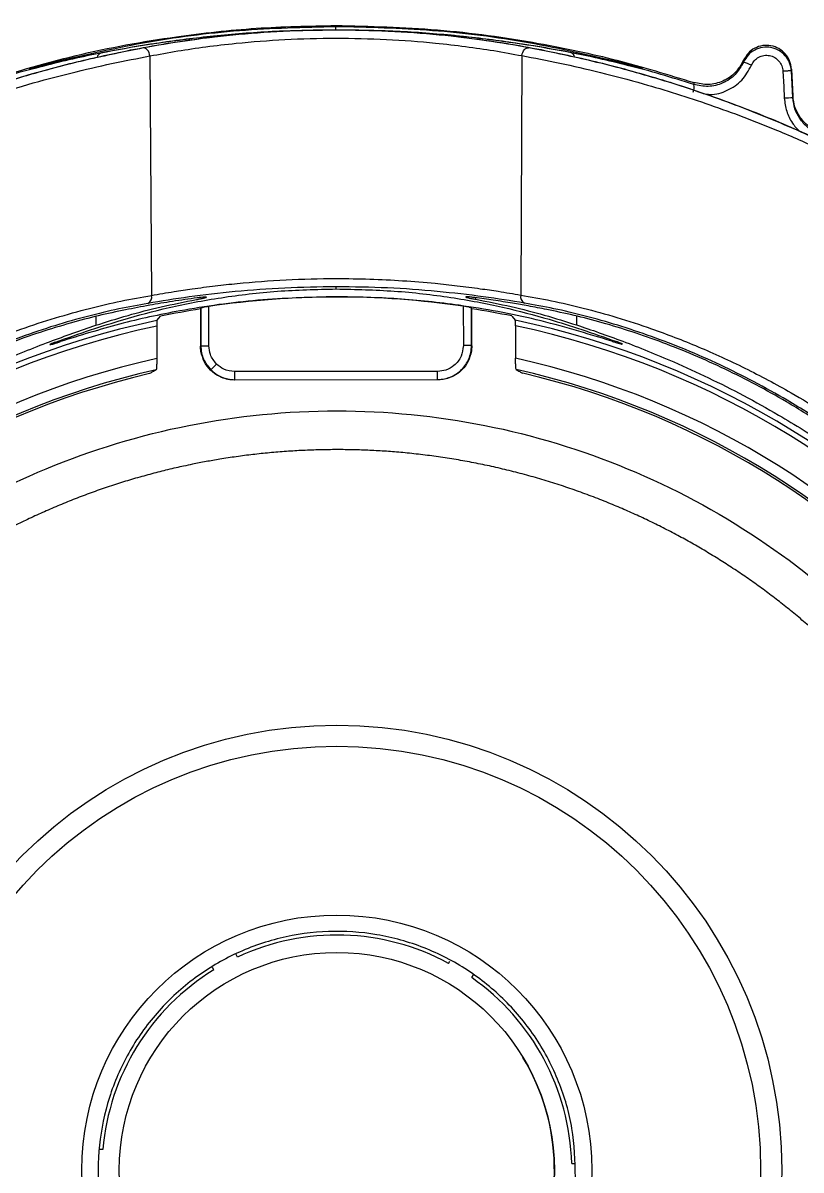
# Model space of a CAD drawing. Extents: x -50 to 28, y -10 to 124.
# Drawn here: x -39.395 to -36.526, y 41.026 to 45.254 of the extents above; entities that cross this region are included whole.
import ezdxf

# ---------------------------------------------------------------- set-up
doc = ezdxf.new("R2010")
doc.units = 0
doc.header["$MEASUREMENT"] = 0
doc.layers.add('GEOMETRY', color=2, linetype='Continuous', lineweight=25)

# ---------------------------------------------------------------- blocks, each defined once
blk = doc.blocks.new('2026 EXCURSION-ENTICE')
at = {"layer": 'GEOMETRY'}
for p, q in [((-26.7589, -33.687), (-26.7589, -33.6825)), ((-26.7589, -33.6975), (-26.7589, -33.687)), ((-26.7589, -33.6997), (-26.7589, -33.6978)), ((-27.4445, -33.7948), (-27.4387, -34.6773)), ((-26.0732, -33.7937), (-26.0776, -34.6762)), ((-25.2559, -33.8175), (-25.2559, -33.8109)), ((-25.0794, -33.8499), (-25.0794, -33.8433)), ((-25.0794, -33.8433), (-25.0741, -33.9426)), ((-25.0741, -33.9495), (-25.0794, -33.8499)), ((-25.4399, -33.8928), (-25.4399, -33.9)), ((-25.0741, -33.9426), (-25.0741, -33.9495)), ((-26.7581, -34.6538), (-26.7582, -34.6456)), ((-26.7581, -34.6836), (-26.7581, -34.6824)), ((-26.2432, -34.692), (-26.2434, -34.6844)), ((-27.6442, -34.7552), (-27.6444, -34.7878)), ((-27.258, -34.7276), (-27.2579, -34.8645)), ((-27.257, -34.7245), (-27.2569, -34.8635)), ((-27.2269, -34.8635), (-27.227, -34.7183)), ((-26.2891, -34.7176), (-26.289, -34.8627)), ((-26.259, -34.8627), (-26.2591, -34.7237)), ((-26.258, -34.8637), (-26.2582, -34.7268)), ((-25.8719, -34.7537), (-25.8717, -34.7864)), ((-27.4195, -34.7907), (-27.4194, -34.9104)), ((-26.0966, -34.7896), (-26.0965, -34.9093)), ((-27.2569, -34.8635), (-27.2579, -34.8645)), ((-27.2569, -34.8635), (-27.2269, -34.8635)), ((-26.259, -34.8627), (-26.289, -34.8627)), ((-26.258, -34.8637), (-26.259, -34.8627)), ((-27.2202, -34.9519), (-27.199, -34.9306)), ((-26.3839, -34.9578), (-27.1319, -34.9584)), ((-27.1318, -34.9884), (-27.1319, -34.9584)), ((-26.3839, -34.9878), (-26.3839, -34.9578)), ((-27.1328, -34.9894), (-27.1318, -34.9884)), ((-26.3829, -34.9888), (-27.1328, -34.9894)), ((-27.1318, -34.9884), (-26.3839, -34.9878)), ((-26.3839, -34.9878), (-26.3829, -34.9888)), ((-27.1211, -37.1164), (-27.1273, -37.1049)), ((-27.2092, -37.1638), (-27.2136, -37.1556)), ((-26.3433, -37.1398), (-26.3384, -37.1318)), ((-26.2582, -37.1924), (-26.2522, -37.1826)), ((-27.6183, -37.8257), (-27.6307, -37.8253)), ((-25.8896, -37.8777), (-25.8795, -37.878))]:
    blk.add_line(p, q, dxfattribs=at)
at = {"layer": 'GEOMETRY', "flags": 128}
for points in [[(-27.4445, -33.7948), (-27.4456, -33.7887), (-27.4475, -33.7828), (-27.4502, -33.7775), (-27.4534, -33.773), (-27.4571, -33.7693), (-27.4611, -33.7668), (-27.4653, -33.7655), (-27.4694, -33.7655)], [(-26.0732, -33.7937), (-26.0721, -33.7876), (-26.0702, -33.7817), (-26.0676, -33.7764), (-26.0643, -33.7718), (-26.0606, -33.7682), (-26.0566, -33.7657), (-26.0525, -33.7644), (-26.0483, -33.7644)], [(-25.111, -33.8512), (-25.1081, -33.907), (-25.1059, -33.9508)], [(-27.4185, -34.7701), (-27.4115, -34.7614), (-27.406, -34.7546)], [(-27.257, -34.7245), (-27.2576, -34.7262), (-27.258, -34.7276)], [(-26.2582, -34.7268), (-26.2587, -34.725), (-26.2591, -34.7237)], [(-26.1102, -34.7535), (-26.1031, -34.7622), (-26.0976, -34.769)]]:
    blk.add_lwpolyline(points, dxfattribs=at)
at = {"layer": 'GEOMETRY'}
for radius in [1.64, 1.5625, 0.94, 0.802]:
    blk.add_circle((-26.7555, -37.9016), radius, dxfattribs=at)
for centre, radius, start, end in [((-27.6193, -33.803), 0.0198, 109.7843, 170.8711), ((-25.8984, -33.8016), 0.0198, 9.3102, 70.3199), ((-25.3446, -34.0759), 0.2733, 64.4739, 71.056), ((-25.4726, -33.9121), 0.0349, 332.5492, 20.384), ((-25.0612, -34.635), 0.6856, 91.0805, 93.7351), ((-27.4642, -34.6835), 0.0263, 297.4105, 13.6702), ((-26.7555, -37.9016), 3.2181, 90.0472, 98.4264), ((-26.7555, -37.9016), 3.2181, 81.668, 90.0472), ((-26.052, -34.6823), 0.0263, 166.4243, 242.6839), ((-26.7555, -37.9016), 3.2136, 98.997, 101.6786), ((-26.7555, -37.9016), 3.2136, 78.4158, 81.0974), ((-26.7555, -37.9016), 3.201, 101.9546, 258.1398), ((-26.7555, -37.9016), 3.181, 102.0488, 258.0457), ((-26.7555, -37.9016), 3.201, 281.9546, 78.1398), ((-26.7555, -37.9016), 3.181, 282.0488, 78.0457), ((-26.7555, -37.9016), 3.064, 102.5142, 257.5802), ((-26.7555, -37.9016), 3.064, 282.5142, 77.5802), ((-26.7555, -37.9016), 3.024, 102.7218, 257.3726), ((-26.7555, -37.9016), 3.016, 103.2268, 256.8676), ((-26.7555, -37.9016), 3.024, 282.7218, 77.3726), ((-26.7555, -37.9016), 3.016, 283.2268, 76.8676), ((-26.7555, -37.9016), 0.8662, 61.5862, 114.9679), ((-26.7555, -37.9016), 0.8662, 121.5862, 174.9679), ((-26.7555, -37.9016), 0.8662, 1.5862, 54.9679), ((-26.7555, -37.9016), 0.802, 211.1865, 31.1865)]:
    blk.add_arc(centre, radius, start, end, dxfattribs=at)
for points, knots in [([(36.6428, -38.9849), (36.6428, -38.9538), (36.6428, -38.9209), (36.6428, -38.8518), (36.6428, -38.8157), (36.6428, -38.7044), (36.6428, -38.6259), (36.6429, -38.4716), (36.6429, -38.3959), (36.6429, -38.2918), (36.6429, -38.2586), (36.6429, -38.196), (36.6429, -38.1665), (36.643, -38.1112), (36.643, -38.0854), (36.643, -38.0366), (36.643, -38.0136), (36.643, -37.9686), (36.643, -37.9463), (36.643, -37.9016), (36.643, -37.8792), (36.643, -37.7674), (36.6431, -37.6779), (36.6431, -37.2302), (36.643, -36.8711), (36.6425, -36.1483), (36.642, -35.7846), (36.6407, -35.0531), (36.6397, -34.6853), (36.6362, -33.5784), (36.6327, -32.8363), (36.6258, -31.7329), (36.6232, -31.3667), (36.6174, -30.6389), (36.6143, -30.2773), (36.6073, -29.5579), (36.6036, -29.2001), (36.5954, -28.4845), (36.5909, -28.1267), (36.5766, -27.0538), (36.5657, -26.3392), (36.5282, -24.1982), (36.497, -22.7741), (36.4381, -20.634), (36.4164, -19.92), (36.3801, -18.8478), (36.3674, -18.4902), (36.3408, -17.775), (36.3267, -17.4174), (36.2972, -16.7019), (36.2818, -16.3439), (36.2492, -15.6276), (36.2321, -15.2693), (36.1961, -14.5528), (36.1772, -14.1946), (36.1373, -13.4788), (36.1163, -13.1213), (36.0491, -12.0493), (35.9987, -11.335), (35.8805, -9.9073), (35.8128, -9.1939), (35.7232, -8.3929), (35.713, -8.3039), (35.6975, -8.1705), (35.6923, -8.1261), (35.6818, -8.0371), (35.6765, -7.9925), (35.665, -7.9028), (35.6586, -7.8577), (35.6448, -7.7684), (35.6373, -7.7241), (35.6214, -7.6359), (35.6129, -7.5919), (35.5946, -7.5036), (35.5849, -7.4593), (35.4923, -7.0621), (35.374, -6.7174), (35.0708, -6.0592), (34.8858, -5.7456), (34.4563, -5.1619), (34.2117, -4.8918), (33.673, -4.4064), (33.379, -4.1911), (32.7534, -3.8241), (32.4219, -3.6725), (31.9069, -3.4974), (31.7324, -3.4478), (31.4674, -3.3867), (31.3785, -3.3686), (31.2447, -3.3449), (31.1999, -3.3375), (31.1102, -3.3239), (31.0652, -3.3177), (30.9981, -3.3092), (30.9757, -3.3065), (30.9311, -3.3012), (30.9089, -3.2986), (30.8644, -3.2933), (30.842, -3.2907), (30.7963, -3.2853), (30.7731, -3.2826), (30.702, -3.2744), (30.6528, -3.2687), (30.5544, -3.2576), (30.5054, -3.2521), (30.4346, -3.2442), (30.4114, -3.2416), (30.3659, -3.2366), (30.3436, -3.2342), (30.2768, -3.2269), (30.2323, -3.2221), (30.0987, -3.2078), (30.0097, -3.1985), (29.208, -3.1159), (28.4943, -3.0535), (27.0663, -2.9444), (26.3519, -2.8976), (25.4585, -2.8452), (25.2798, -2.835), (24.9224, -2.8152), (24.7437, -2.8055), (24.2082, -2.7773), (23.8523, -2.7596), (23.1438, -2.7258), (22.7911, -2.7098), (22.0879, -2.6794), (21.7373, -2.665), (21.0356, -2.6375), (20.6844, -2.6244), (19.9793, -2.5993), (19.6253, -2.5873), (18.9141, -2.5644), (18.5568, -2.5535), (17.8413, -2.5327), (17.4836, -2.5228), (16.41, -2.4947), (15.6939, -2.4779), (14.2607, -2.4478), (13.5436, -2.4345), (12.1094, -2.4109), (11.3923, -2.4007), (9.9589, -2.3829), (9.2426, -2.3754), (8.1688, -2.366), (7.8109, -2.3632), (7.2742, -2.3594), (7.0952, -2.3582), (6.734, -2.3559), (6.5517, -2.3549), (6.1823, -2.3529), (5.9953, -2.3519), (5.6165, -2.3502), (5.4248, -2.3494), (4.8447, -2.3471), (4.4512, -2.3459), (3.8632, -2.3443), (3.6676, -2.3438), (3.2794, -2.343), (3.0868, -2.3426), (2.7059, -2.3419), (2.5177, -2.3416), (2.1461, -2.3411), (1.9627, -2.3408), (1.5999, -2.3404), (1.4204, -2.3403), (1.0624, -2.34), (0.8835, -2.3399), (0.3468, -2.3397), (-0.0111, -2.3396), (-1.0845, -2.3399), (-1.8002, -2.3405), (-3.2315, -2.3427), (-3.9472, -2.3443), (-5.3786, -2.3489), (-6.0943, -2.352), (-7.5257, -2.3608), (-8.2412, -2.3663), (-9.6738, -2.3799), (-10.391, -2.3879), (-11.827, -2.4068), (-12.5458, -2.4177), (-13.983, -2.4426), (-14.7013, -2.4566), (-16.1362, -2.4882), (-16.8526, -2.5057), (-17.7473, -2.5302), (-17.9261, -2.5352), (-18.2839, -2.5455), (-18.4628, -2.5508), (-18.999, -2.5671), (-19.3554, -2.5785), (-20.0636, -2.6022), (-20.4155, -2.6146), (-21.1159, -2.6406), (-21.4645, -2.6541), (-22.1614, -2.6825), (-22.5098, -2.6974), (-23.2094, -2.7289), (-23.5607, -2.7454), (-24.2677, -2.7804), (-24.6234, -2.7989), (-25.1589, -2.8282), (-25.3376, -2.8382), (-25.695, -2.8589), (-25.8737, -2.8696), (-26.4099, -2.9025), (-26.7676, -2.9259), (-27.4834, -2.9761), (-27.8414, -3.0029), (-28.5569, -3.0608), (-28.9143, -3.0919), (-29.4497, -3.1421), (-29.6281, -3.1595), (-29.8954, -3.1866), (-29.9845, -3.1958), (-30.1181, -3.2099), (-30.1626, -3.2146), (-30.2294, -3.2218), (-30.2518, -3.2242), (-30.2974, -3.2291), (-30.3205, -3.2317), (-30.3913, -3.2394), (-30.4403, -3.2448), (-30.5396, -3.2559), (-30.5898, -3.2616), (-30.6878, -3.2727), (-30.7354, -3.2782), (-30.8272, -3.2889), (-30.8713, -3.2941), (-30.938, -3.302), (-30.9602, -3.3046), (-31.0049, -3.3101), (-31.0274, -3.3129), (-31.0947, -3.3217), (-31.1396, -3.3282), (-31.274, -3.3493), (-31.3632, -3.3657), (-31.8068, -3.4586), (-32.154, -3.5691), (-32.8192, -3.8576), (-33.1371, -4.0356), (-33.7306, -4.4522), (-34.0061, -4.6908), (-34.5034, -5.2184), (-34.7251, -5.5074), (-35.1057, -6.1243), (-35.2647, -6.4521), (-35.4513, -6.9629), (-35.5048, -7.1361), (-35.5721, -7.4008), (-35.5923, -7.4898), (-35.6191, -7.6236), (-35.6274, -7.6682), (-35.6391, -7.7352), (-35.6429, -7.7576), (-35.6501, -7.8023), (-35.6536, -7.8248), (-35.6601, -7.8689), (-35.6632, -7.8904), (-35.669, -7.9335), (-35.6718, -7.9552), (-35.6773, -7.9995), (-35.68, -8.022), (-35.6853, -8.0666), (-35.6879, -8.0888), (-35.701, -8.1998), (-35.7113, -8.2888), (-35.7416, -8.5557), (-35.7611, -8.7338), (-35.8548, -9.6244), (-35.9185, -10.3381), (-36.0299, -11.7663), (-36.0776, -12.4807), (-36.163, -13.9102), (-36.2007, -14.6252), (-36.2697, -16.0552), (-36.3009, -16.7704), (-36.3576, -18.2009), (-36.3831, -18.9162), (-36.4295, -20.3451), (-36.4503, -21.0586), (-36.488, -22.4845), (-36.5049, -23.1969), (-36.5351, -24.6223), (-36.5485, -25.3353), (-36.5723, -26.7631), (-36.5827, -27.478), (-36.5939, -28.3724), (-36.5961, -28.5513), (-36.6003, -28.9091), (-36.6023, -29.088), (-36.608, -29.6253), (-36.6116, -29.9845), (-36.618, -30.7077), (-36.621, -31.0717), (-36.6263, -31.8041), (-36.6286, -32.1726), (-36.6349, -33.2816), (-36.6379, -34.0258), (-36.6409, -35.1326), (-36.6416, -35.4999), (-36.6426, -36.2298), (-36.6429, -36.5923), (-36.6431, -37.3131), (-36.6431, -37.6713), (-36.643, -38.0739), (-36.643, -38.1187), (-36.643, -38.2079), (-36.6429, -38.2521), (-36.6429, -38.3384), (-36.6429, -38.3806), (-36.6429, -38.4626), (-36.6429, -38.5024), (-36.6428, -38.6188), (-36.6428, -38.6921), (-36.6428, -38.8373), (-36.6428, -38.9094), (-36.6428, -38.9849)], [0, 0, 0, 0, 0.000488, 0.000488, 0.000977, 0.000977, 0.001953, 0.001953, 0.00293, 0.00293, 0.003418, 0.003418, 0.003906, 0.003906, 0.004395, 0.004395, 0.004883, 0.004883, 0.005371, 0.005371, 0.005859, 0.005859, 0.007813, 0.007813, 0.015625, 0.015625, 0.023438, 0.023438, 0.03125, 0.03125, 0.046875, 0.046875, 0.054688, 0.054688, 0.0625, 0.0625, 0.070313, 0.070313, 0.078125, 0.078125, 0.09375, 0.09375, 0.125, 0.125, 0.140625, 0.140625, 0.148438, 0.148438, 0.15625, 0.15625, 0.164063, 0.164063, 0.171875, 0.171875, 0.179688, 0.179688, 0.1875, 0.1875, 0.203125, 0.203125, 0.21875, 0.21875, 0.220703, 0.220703, 0.22168, 0.22168, 0.222656, 0.222656, 0.223633, 0.223633, 0.224609, 0.224609, 0.225586, 0.225586, 0.226563, 0.226563, 0.234375, 0.234375, 0.242188, 0.242188, 0.25, 0.25, 0.257813, 0.257813, 0.265625, 0.265625, 0.269531, 0.269531, 0.271484, 0.271484, 0.272461, 0.272461, 0.273438, 0.273438, 0.273926, 0.273926, 0.274414, 0.274414, 0.274902, 0.274902, 0.275391, 0.275391, 0.276367, 0.276367, 0.277344, 0.277344, 0.277832, 0.277832, 0.27832, 0.27832, 0.279297, 0.279297, 0.28125, 0.28125, 0.296875, 0.296875, 0.3125, 0.3125, 0.316406, 0.316406, 0.320313, 0.320313, 0.328125, 0.328125, 0.335938, 0.335938, 0.34375, 0.34375, 0.351563, 0.351563, 0.359375, 0.359375, 0.367188, 0.367188, 0.375, 0.375, 0.390625, 0.390625, 0.40625, 0.40625, 0.421875, 0.421875, 0.4375, 0.4375, 0.445313, 0.445313, 0.449219, 0.449219, 0.453125, 0.453125, 0.457031, 0.457031, 0.460938, 0.460938, 0.46875, 0.46875, 0.472656, 0.472656, 0.476563, 0.476563, 0.480469, 0.480469, 0.484375, 0.484375, 0.488281, 0.488281, 0.492188, 0.492188, 0.5, 0.5, 0.515625, 0.515625, 0.53125, 0.53125, 0.546875, 0.546875, 0.5625, 0.5625, 0.578125, 0.578125, 0.59375, 0.59375, 0.609375, 0.609375, 0.625, 0.625, 0.628906, 0.628906, 0.632813, 0.632813, 0.640625, 0.640625, 0.648438, 0.648438, 0.65625, 0.65625, 0.664063, 0.664063, 0.671875, 0.671875, 0.679688, 0.679688, 0.683594, 0.683594, 0.6875, 0.6875, 0.695313, 0.695313, 0.703125, 0.703125, 0.710938, 0.710938, 0.714844, 0.714844, 0.716797, 0.716797, 0.717773, 0.717773, 0.718262, 0.718262, 0.71875, 0.71875, 0.719727, 0.719727, 0.720703, 0.720703, 0.72168, 0.72168, 0.722656, 0.722656, 0.723145, 0.723145, 0.723633, 0.723633, 0.724609, 0.724609, 0.726563, 0.726563, 0.734375, 0.734375, 0.742188, 0.742188, 0.75, 0.75, 0.757813, 0.757813, 0.765625, 0.765625, 0.769531, 0.769531, 0.771484, 0.771484, 0.772461, 0.772461, 0.772949, 0.772949, 0.773438, 0.773438, 0.773926, 0.773926, 0.774414, 0.774414, 0.774902, 0.774902, 0.775391, 0.775391, 0.777344, 0.777344, 0.78125, 0.78125, 0.796875, 0.796875, 0.8125, 0.8125, 0.828125, 0.828125, 0.84375, 0.84375, 0.859375, 0.859375, 0.875, 0.875, 0.890625, 0.890625, 0.90625, 0.90625, 0.921875, 0.921875, 0.925781, 0.925781, 0.929688, 0.929688, 0.9375, 0.9375, 0.945313, 0.945313, 0.953125, 0.953125, 0.96875, 0.96875, 0.976563, 0.976563, 0.984375, 0.984375, 0.992188, 0.992188, 0.993164, 0.993164, 0.994141, 0.994141, 0.995117, 0.995117, 0.996094, 0.996094, 0.998047, 0.998047, 1, 1, 1, 1]), ([(-31.5777, -37.9016), (-31.5777, -37.5973), (-31.5488, -37.293), (-31.4342, -36.6953), (-31.3486, -36.4019), (-31.1236, -35.8363), (-30.9843, -35.5643), (-30.6569, -35.0512), (-30.4689, -34.8102), (-30.0508, -34.3679), (-29.8207, -34.1666), (-29.3269, -33.8109), (-29.0631, -33.6565), (-28.5111, -33.4001), (-28.223, -33.2981), (-27.6326, -33.1501), (-27.3304, -33.1042), (-27.0266, -33.0871)], [0, 0, 0, 0, 0.125, 0.125, 0.25, 0.25, 0.375, 0.375, 0.5, 0.5, 0.625, 0.625, 0.75, 0.75, 0.875, 0.875, 1, 1, 1, 1]), ([(-28.0776, -33.895), (-27.9579, -33.8588), (-27.7181, -33.7864), (-27.3742, -33.7242), (-27.0538, -33.6886), (-26.8571, -33.6845), (-26.7589, -33.6825)], [0, 0, 0, 0, 0.279611, 0.560094, 0.78039, 1, 1, 1, 1]), ([(-26.7589, -33.687), (-26.8776, -33.6901), (-27.1154, -33.6963), (-27.4707, -33.7419), (-27.7031, -33.7963), (-27.8196, -33.8235)], [0, 0, 0, 0, 0.332127, 0.66546, 1, 1, 1, 1]), ([(-27.5758, -33.7732), (-27.5173, -33.763), (-27.4009, -33.7428), (-27.1978, -33.7183), (-26.9825, -33.7012), (-26.8333, -33.6989), (-26.7589, -33.6978)], [0, 0, 0, 0, 0.251481, 0.500567, 0.751064, 1, 1, 1, 1]), ([(-26.7589, -33.6997), (-26.824, -33.7007), (-26.9539, -33.7027), (-27.1415, -33.7174), (-27.3177, -33.7387), (-27.4189, -33.7566), (-27.4694, -33.7655)], [0, 0, 0, 0, 0.250521, 0.499832, 0.750132, 1, 1, 1, 1]), ([(-26.7589, -33.6825), (-26.6339, -33.6855), (-26.3835, -33.6917), (-26.0373, -33.7401), (-25.7219, -33.8065), (-25.5338, -33.864), (-25.4399, -33.8928)], [0, 0, 0, 0, 0.27961, 0.560093, 0.780389, 1, 1, 1, 1]), ([(-25.6981, -33.8218), (-25.8146, -33.7947), (-26.0471, -33.7407), (-26.4025, -33.6957), (-26.6403, -33.6899), (-26.7589, -33.687)], [0, 0, 0, 0, 0.33454, 0.667873, 1, 1, 1, 1]), ([(-26.7589, -33.6978), (-26.6841, -33.6988), (-26.5348, -33.7009), (-26.319, -33.7176), (-26.1164, -33.7419), (-26, -33.7618), (-25.9419, -33.7718)], [0, 0, 0, 0, 0.250516, 0.499829, 0.750128, 1, 1, 1, 1]), ([(-26.0483, -33.7644), (-26.0992, -33.7554), (-26.2005, -33.7377), (-26.3772, -33.7167), (-26.5645, -33.7023), (-26.6943, -33.7006), (-26.7589, -33.6997)], [0, 0, 0, 0, 0.2514862, 0.5005665, 0.7510649, 1, 1, 1, 1]), ([(-27.4445, -33.7948), (-27.4108, -33.7886), (-27.3461, -33.7766), (-27.2386, -33.7607), (-27.1079, -33.7453), (-26.9474, -33.7328), (-26.7596, -33.7278), (-26.5714, -33.7325), (-26.411, -33.7446), (-26.28, -33.7598), (-26.1722, -33.7755), (-26.1071, -33.7875), (-26.0732, -33.7937)], [0, 0, 0, 0, 0.087586, 0.168567, 0.250062, 0.374606, 0.499758, 0.624229, 0.749495, 0.830684, 0.911742, 1, 1, 1, 1]), ([(-27.2422, -33.7286), (-27.2345, -33.7277), (-27.2193, -33.7258), (-27.2023, -33.7236), (-27.1915, -33.722), (-27.1883, -33.7212), (-27.1929, -33.7212), (-27.205, -33.7221), (-27.2231, -33.7237), (-27.2388, -33.7254), (-27.2466, -33.7262)], [0, 0, 0, 0, 0.125118, 0.250051, 0.375057, 0.500098, 0.625146, 0.75017, 0.875131, 1, 1, 1, 1]), ([(-26.2712, -33.7254), (-26.279, -33.7246), (-26.2947, -33.723), (-26.3129, -33.7214), (-26.3249, -33.7205), (-26.3295, -33.7205), (-26.3263, -33.7213), (-26.3155, -33.7228), (-26.2985, -33.725), (-26.2833, -33.7269), (-26.2757, -33.7278)], [0, 0, 0, 0, 0.125162, 0.250081, 0.375071, 0.500101, 0.625146, 0.750172, 0.875136, 1, 1, 1, 1]), ([(-27.4694, -33.7655), (-27.5384, -33.7793), (-27.676, -33.8069), (-27.9124, -33.8693), (-28.1571, -33.9484), (-28.4025, -34.0445), (-28.6409, -34.1548), (-28.8647, -34.2751), (-29.0729, -34.4021), (-29.1934, -34.4866), (-29.2538, -34.529)], [0, 0, 0, 0, 0.125953, 0.251316, 0.376077, 0.501327, 0.625708, 0.751142, 0.875137, 1, 1, 1, 1]), ([(-29.1986, -34.4875), (-29.1412, -34.4485), (-29.0268, -34.3709), (-28.8291, -34.2535), (-28.6171, -34.1418), (-28.392, -34.039), (-28.1607, -33.9487), (-27.9307, -33.8736), (-27.7093, -33.8137), (-27.5804, -33.7865), (-27.5161, -33.7729)], [0, 0, 0, 0, 0.12569, 0.25037, 0.375563, 0.500264, 0.625538, 0.750116, 0.875235, 1, 1, 1, 1]), ([(-27.626, -33.7844), (-27.6599, -33.7914), (-27.7278, -33.8052), (-27.8396, -33.8323), (-27.9563, -33.8639), (-28.037, -33.8894), (-28.0776, -33.9021)], [0, 0, 0, 0, 0.2513188, 0.501728, 0.7497148, 1, 1, 1, 1]), ([(-27.8495, -33.8338), (-27.7954, -33.8204), (-27.6987, -33.7965), (-27.6134, -33.7803), (-27.5758, -33.7732)], [0, 0, 0, 0, 0.5596952, 1, 1, 1, 1]), ([(-24.2627, -34.5248), (-24.3236, -34.4823), (-24.445, -34.3974), (-24.6543, -34.2704), (-24.879, -34.1503), (-25.1178, -34.0405), (-25.3635, -33.945), (-25.6079, -33.8666), (-25.8432, -33.805), (-25.98, -33.7779), (-26.0483, -33.7644)], [0, 0, 0, 0, 0.125679, 0.250401, 0.375573, 0.500293, 0.625558, 0.750126, 0.875243, 1, 1, 1, 1]), ([(-26.0017, -33.7717), (-25.937, -33.7852), (-25.8075, -33.8123), (-25.5855, -33.872), (-25.3552, -33.947), (-25.124, -34.0368), (-24.8989, -34.1393), (-24.6869, -34.2506), (-24.4894, -34.3675), (-24.3751, -34.4448), (-24.318, -34.4834)], [0, 0, 0, 0, 0.125312, 0.250889, 0.375194, 0.500597, 0.62496, 0.750182, 0.874953, 1, 1, 1, 1]), ([(-25.9419, -33.7718), (-25.8938, -33.781), (-25.8079, -33.7973), (-25.7109, -33.8214), (-25.6682, -33.832)], [0, 0, 0, 0, 0.559696, 1, 1, 1, 1]), ([(-25.4399, -33.9), (-25.4807, -33.8872), (-25.562, -33.8617), (-25.6792, -33.8302), (-25.7908, -33.8034), (-25.8582, -33.7898), (-25.8918, -33.783)], [0, 0, 0, 0, 0.251339, 0.50175, 0.751474, 1, 1, 1, 1]), ([(-25.0794, -33.8433), (-25.081, -33.8331), (-25.0841, -33.8127), (-25.1011, -33.7861), (-25.1252, -33.7664), (-25.1546, -33.7557), (-25.1858, -33.7552), (-25.2154, -33.7651), (-25.2407, -33.7839), (-25.2509, -33.8019), (-25.2559, -33.8109)], [0, 0, 0, 0, 0.124967, 0.249935, 0.374904, 0.499873, 0.624844, 0.749815, 0.874787, 1, 1, 1, 1]), ([(-25.0794, -33.8499), (-25.081, -33.8397), (-25.0841, -33.8193), (-25.1011, -33.7927), (-25.1252, -33.773), (-25.1546, -33.7623), (-25.1859, -33.7619), (-25.2154, -33.7718), (-25.2407, -33.7905), (-25.2509, -33.8085), (-25.2559, -33.8175)], [0, 0, 0, 0, 0.1252044, 0.2501505, 0.3751167, 0.5001221, 0.6251391, 0.7501239, 0.8750684, 1, 1, 1, 1]), ([(-29.2557, -34.5528), (-29.2153, -34.5248), (-29.1336, -34.4681), (-28.9998, -34.3837), (-28.8566, -34.2998), (-28.7068, -34.2195), (-28.5495, -34.1429), (-28.3884, -34.0721), (-28.2236, -34.0072), (-28.0573, -33.9492), (-27.8935, -33.8989), (-27.7348, -33.8566), (-27.5823, -33.8213), (-27.4907, -33.8037), (-27.4445, -33.7948)], [0, 0, 0, 0, 0.083419, 0.168301, 0.248786, 0.334712, 0.416908, 0.498573, 0.582744, 0.665601, 0.748608, 0.831889, 0.91518, 1, 1, 1, 1]), ([(-27.8196, -33.8235), (-27.8273, -33.8256), (-27.8427, -33.8296), (-27.8633, -33.8354), (-27.8794, -33.8402), (-27.8888, -33.8432), (-27.8903, -33.844), (-27.8835, -33.8426), (-27.8696, -33.8391), (-27.8562, -33.8356), (-27.8495, -33.8338)], [0, 0, 0, 0, 0.124806, 0.249876, 0.374961, 0.500027, 0.625052, 0.75002, 0.874973, 1, 1, 1, 1]), ([(-26.0732, -33.7937), (-26.0274, -33.8024), (-25.9365, -33.8197), (-25.785, -33.8545), (-25.6004, -33.9033), (-25.3797, -33.9725), (-25.1586, -34.0564), (-24.9705, -34.1387), (-24.8129, -34.2149), (-24.6765, -34.2876), (-24.5553, -34.3573), (-24.4523, -34.4204), (-24.3517, -34.4856), (-24.2911, -34.5277), (-24.2607, -34.5487)], [0, 0, 0, 0, 0.084016, 0.166849, 0.249964, 0.374459, 0.499657, 0.581567, 0.663828, 0.74956, 0.807504, 0.874292, 0.937145, 1, 1, 1, 1]), ([(-25.6682, -33.832), (-25.6615, -33.8338), (-25.648, -33.8372), (-25.6342, -33.8407), (-25.6274, -33.8422), (-25.6289, -33.8413), (-25.6383, -33.8383), (-25.6543, -33.8336), (-25.675, -33.8278), (-25.6904, -33.8238), (-25.6981, -33.8218)], [0, 0, 0, 0, 0.125126, 0.250207, 0.375231, 0.500191, 0.625118, 0.750049, 0.875018, 1, 1, 1, 1]), ([(-25.2559, -33.8109), (-25.2652, -33.8269), (-25.2837, -33.859), (-25.3309, -33.8901), (-25.3855, -33.9044), (-25.4218, -33.8967), (-25.4399, -33.8928)], [0, 0, 0, 0, 0.2499758, 0.4998643, 0.7496858, 1, 1, 1, 1]), ([(-25.2559, -33.8175), (-25.2653, -33.8337), (-25.2841, -33.8662), (-25.3318, -33.8973), (-25.3865, -33.9113), (-25.4221, -33.9037), (-25.4399, -33.9)], [0, 0, 0, 0, 0.248885, 0.498094, 0.74819, 1, 1, 1, 1]), ([(-25.2269, -33.8294), (-25.2236, -33.8233), (-25.217, -33.8113), (-25.2004, -33.7986), (-25.1809, -33.7918), (-25.1601, -33.7922), (-25.1406, -33.7996), (-25.1249, -33.813), (-25.114, -33.8309), (-25.112, -33.8445), (-25.111, -33.8512)], [0, 0, 0, 0, 0.124996, 0.249957, 0.374884, 0.499807, 0.624756, 0.749737, 0.874786, 1, 1, 1, 1]), ([(-25.4048, -33.9332), (-25.396, -33.9348), (-25.3663, -33.9403), (-25.3145, -33.924), (-25.2591, -33.8872), (-25.2376, -33.8486), (-25.2269, -33.8294)], [0, 0, 0, 0, 0.122126, 0.414598, 0.707191, 1, 1, 1, 1]), ([(-25.0794, -33.8499), (-25.0799, -33.8499), (-25.0805, -33.8499), (-25.0845, -33.85), (-25.0886, -33.8502), (-25.0937, -33.8504), (-25.1011, -33.8507), (-25.1071, -33.851), (-25.111, -33.8512)], [0, 0, 0, 0, 0.238711, 0.367881, 0.5, 0.632119, 0.761289, 1, 1, 1, 1]), ([(-25.1059, -33.9508), (-25.1037, -33.9669), (-25.0995, -33.999), (-25.0793, -34.0418), (-25.0584, -34.0635), (-25.0487, -34.0736)], [0, 0, 0, 0, 0.349233, 0.698117, 1, 1, 1, 1]), ([(-24.9872, -34.0709), (-24.9991, -34.0642), (-25.0228, -34.0509), (-25.0498, -34.0198), (-25.0688, -33.9832), (-25.0723, -33.9561), (-25.0741, -33.9426)], [0, 0, 0, 0, 0.249566, 0.499546, 0.749671, 1, 1, 1, 1]), ([(-24.9873, -34.0779), (-24.9991, -34.0713), (-25.0226, -34.058), (-25.0497, -34.0269), (-25.0687, -33.9902), (-25.0723, -33.963), (-25.0741, -33.9495)], [0, 0, 0, 0, 0.250075, 0.50007, 0.749973, 1, 1, 1, 1]), ([(-27.4387, -34.6773), (-27.4113, -34.6726), (-27.3635, -34.6645), (-27.2843, -34.6526), (-27.2067, -34.6425), (-27.0929, -34.63), (-26.9442, -34.6187), (-26.7784, -34.6144), (-26.634, -34.6167), (-26.5116, -34.6228), (-26.4041, -34.6315), (-26.3087, -34.6418), (-26.2311, -34.6519), (-26.1522, -34.6636), (-26.1048, -34.6716), (-26.0776, -34.6762)], [0, 0, 0, 0, 0.072238, 0.125841, 0.191033, 0.25048, 0.375705, 0.500141, 0.583255, 0.66572, 0.749958, 0.809612, 0.875087, 0.928298, 1, 1, 1, 1]), ([(-27.5438, -34.767), (-27.4885, -34.7516), (-27.3777, -34.7206), (-27.1835, -34.6841), (-26.9753, -34.6588), (-26.8307, -34.6555), (-26.7581, -34.6538)], [0, 0, 0, 0, 0.2499268, 0.5003201, 0.7494531, 1, 1, 1, 1]), ([(-26.7582, -34.6456), (-26.8214, -34.6466), (-26.9484, -34.6485), (-27.1316, -34.6626), (-27.3039, -34.6827), (-27.4026, -34.6988), (-27.4521, -34.7068)], [0, 0, 0, 0, 0.248911, 0.499423, 0.748494, 1, 1, 1, 1]), ([(-26.0641, -34.7057), (-26.1133, -34.6978), (-26.2119, -34.6819), (-26.3839, -34.6621), (-26.5674, -34.6482), (-26.6945, -34.6465), (-26.7582, -34.6456)], [0, 0, 0, 0, 0.24988, 0.500178, 0.749486, 1, 1, 1, 1]), ([(-26.7581, -34.6538), (-26.6861, -34.6554), (-26.5416, -34.6584), (-26.3337, -34.6832), (-26.1389, -34.7195), (-26.028, -34.7503), (-25.9723, -34.7657)], [0, 0, 0, 0, 0.24877, 0.499176, 0.748558, 1, 1, 1, 1]), ([(-29.2616, -35.7312), (-29.2324, -35.6973), (-29.1772, -35.6335), (-29.0861, -35.5384), (-28.9926, -35.4484), (-28.8797, -35.3486), (-28.7488, -35.2442), (-28.5955, -35.1363), (-28.4338, -35.0364), (-28.2654, -34.9462), (-28.0925, -34.8669), (-27.9338, -34.8056), (-27.7915, -34.7591), (-27.6678, -34.7248), (-27.5484, -34.6969), (-27.4756, -34.6839), (-27.4387, -34.6773)], [0, 0, 0, 0, 0.066511, 0.125505, 0.189954, 0.250258, 0.334441, 0.417335, 0.499853, 0.583941, 0.666867, 0.74982, 0.81219, 0.875128, 0.936644, 1, 1, 1, 1]), ([(-27.4521, -34.7068), (-27.4874, -34.7133), (-27.5581, -34.7262), (-27.6738, -34.7537), (-27.7949, -34.788), (-27.9331, -34.8343), (-28.0878, -34.8954), (-28.2558, -34.9743), (-28.4196, -35.0642), (-28.5765, -35.1635), (-28.7248, -35.2706), (-28.8868, -35.4031), (-29.057, -35.5631), (-29.165, -35.6883), (-29.2192, -35.7511)], [0, 0, 0, 0, 0.0623684, 0.1248843, 0.1872399, 0.2502093, 0.3329023, 0.4160931, 0.5002013, 0.5829361, 0.6662027, 0.749826, 0.8745393, 1, 1, 1, 1]), ([(-26.7581, -34.6824), (-26.8545, -34.6849), (-27.0475, -34.69), (-27.3141, -34.7281), (-27.557, -34.7801), (-27.7017, -34.8252), (-27.774, -34.8477)], [0, 0, 0, 0, 0.279603, 0.560095, 0.780397, 1, 1, 1, 1]), ([(-27.6444, -34.7878), (-27.6054, -34.7754), (-27.5296, -34.7513), (-27.4047, -34.7189), (-27.3169, -34.7015), (-27.273, -34.6928)], [0, 0, 0, 0, 0.346246, 0.673442, 1, 1, 1, 1]), ([(-27.2698, -34.6865), (-27.3005, -34.6908), (-27.3611, -34.6994), (-27.4503, -34.7145), (-27.5056, -34.7251), (-27.5351, -34.7308)], [0, 0, 0, 0, 0.323907, 0.639948, 1, 1, 1, 1]), ([(-27.273, -34.6928), (-27.268, -34.6919), (-27.2578, -34.69), (-27.2461, -34.6875), (-27.2382, -34.6855), (-27.2351, -34.6841), (-27.237, -34.6835), (-27.2439, -34.6836), (-27.2549, -34.6846), (-27.2649, -34.6859), (-27.2698, -34.6865)], [0, 0, 0, 0, 0.124832, 0.249794, 0.374825, 0.499854, 0.624834, 0.749744, 0.874734, 1, 1, 1, 1]), ([(-25.742, -34.846), (-25.8342, -34.818), (-26.019, -34.762), (-26.284, -34.714), (-26.5309, -34.6868), (-26.6825, -34.6838), (-26.7581, -34.6824)], [0, 0, 0, 0, 0.279603, 0.560096, 0.780397, 1, 1, 1, 1]), ([(-26.2464, -34.6856), (-26.2514, -34.685), (-26.2614, -34.6838), (-26.2723, -34.6828), (-26.2792, -34.6827), (-26.2812, -34.6833), (-26.278, -34.6847), (-26.2702, -34.6867), (-26.2585, -34.6891), (-26.2483, -34.691), (-26.2432, -34.692)], [0, 0, 0, 0, 0.125197, 0.249847, 0.374838, 0.499862, 0.624657, 0.749823, 0.874688, 1, 1, 1, 1]), ([(-25.9811, -34.7295), (-26.004, -34.7251), (-26.0446, -34.7173), (-26.111, -34.7058), (-26.1761, -34.6953), (-26.2237, -34.6888), (-26.2464, -34.6856)], [0, 0, 0, 0, 0.281007, 0.499995, 0.761399, 1, 1, 1, 1]), ([(-26.2432, -34.692), (-26.1993, -34.7006), (-26.1114, -34.7179), (-25.9865, -34.7501), (-25.9107, -34.774), (-25.8717, -34.7864)], [0, 0, 0, 0, 0.326556, 0.653751, 1, 1, 1, 1]), ([(-26.0776, -34.6762), (-26.0404, -34.6827), (-25.9673, -34.6957), (-25.8475, -34.7235), (-25.7237, -34.7577), (-25.5816, -34.8039), (-25.4228, -34.865), (-25.2496, -34.9441), (-25.0952, -35.0266), (-24.9592, -35.1089), (-24.8426, -35.1869), (-24.7292, -35.2703), (-24.6113, -35.3654), (-24.4898, -35.4743), (-24.3658, -35.5977), (-24.2913, -35.6831), (-24.253, -35.727)], [0, 0, 0, 0, 0.063686, 0.125519, 0.188239, 0.2504, 0.33344, 0.416476, 0.500703, 0.561889, 0.6253, 0.686462, 0.750623, 0.831769, 0.913422, 1, 1, 1, 1]), ([(-24.2953, -35.7471), (-24.331, -35.7052), (-24.4022, -35.6216), (-24.5216, -35.4997), (-24.6506, -35.3812), (-24.7898, -35.2678), (-24.9384, -35.1609), (-25.0823, -35.0701), (-25.2177, -34.9946), (-25.3433, -34.9322), (-25.4694, -34.8767), (-25.596, -34.828), (-25.7203, -34.7866), (-25.8411, -34.7525), (-25.9572, -34.725), (-26.0283, -34.7121), (-26.0641, -34.7057)], [0, 0, 0, 0, 0.083609, 0.167016, 0.249377, 0.333662, 0.416986, 0.499237, 0.562712, 0.624621, 0.687682, 0.749602, 0.812348, 0.874485, 0.93689, 1, 1, 1, 1]), ([(-27.5351, -34.7308), (-27.5678, -34.7377), (-27.6326, -34.7513), (-27.7386, -34.7792), (-27.8485, -34.8128), (-27.9745, -34.8572), (-28.115, -34.9148), (-28.268, -34.9881), (-28.4045, -35.0636), (-28.5254, -35.1385), (-28.6287, -35.2088), (-28.729, -35.2834), (-28.8224, -35.359), (-28.9133, -35.4387), (-28.995, -35.5163), (-29.0767, -35.5997), (-29.126, -35.6551), (-29.1536, -35.6861)], [0, 0, 0, 0, 0.063216, 0.124934, 0.18777, 0.25031, 0.333192, 0.416162, 0.500426, 0.561814, 0.625785, 0.686236, 0.750259, 0.809761, 0.874964, 0.92994, 1, 1, 1, 1]), ([(-27.227, -34.7183), (-27.2309, -34.7189), (-27.2387, -34.7201), (-27.2484, -34.722), (-27.2554, -34.7237), (-27.2565, -34.7242), (-27.257, -34.7245)], [0, 0, 0, 0, 0.249973, 0.500265, 0.745532, 1, 1, 1, 1]), ([(-26.2591, -34.7237), (-26.2596, -34.7234), (-26.2603, -34.723), (-26.264, -34.722), (-26.2691, -34.7209), (-26.2775, -34.7194), (-26.2853, -34.7182), (-26.2891, -34.7176)], [0, 0, 0, 0, 0.232908, 0.362605, 0.500879, 0.750279, 1, 1, 1, 1]), ([(-24.361, -35.6821), (-24.3857, -35.6544), (-24.4349, -35.5992), (-24.5164, -35.5159), (-24.6014, -35.4354), (-24.7025, -35.347), (-24.8192, -35.2542), (-24.9556, -35.1576), (-25.1221, -35.053), (-25.3227, -34.9462), (-25.516, -34.8642), (-25.6672, -34.8111), (-25.7771, -34.7777), (-25.8832, -34.75), (-25.9482, -34.7364), (-25.9811, -34.7295)], [0, 0, 0, 0, 0.062662, 0.124976, 0.190098, 0.249531, 0.334712, 0.417565, 0.499497, 0.624823, 0.749641, 0.812015, 0.874684, 0.936589, 1, 1, 1, 1]), ([(-29.0451, -35.6113), (-29.0273, -35.5949), (-28.9932, -35.5634), (-28.9339, -35.5111), (-28.8728, -35.4594), (-28.8074, -35.4067), (-28.7285, -35.3457), (-28.6298, -35.2742), (-28.5108, -35.1949), (-28.3674, -35.1073), (-28.1967, -35.0142), (-28.0337, -34.9375), (-27.907, -34.8841), (-27.7834, -34.8356), (-27.6999, -34.8069), (-27.6444, -34.7878)], [0, 0, 0, 0, 0.048896, 0.094178, 0.154312, 0.200903, 0.250031, 0.335845, 0.417574, 0.49883, 0.624598, 0.74962, 0.812406, 0.875215, 1, 1, 1, 1]), ([(-27.7922, -34.8496), (-27.7484, -34.834), (-27.6612, -34.8029), (-27.5829, -34.779), (-27.5438, -34.767)], [0, 0, 0, 0, 0.501281, 1, 1, 1, 1]), ([(-27.4185, -34.7701), (-27.4186, -34.7705), (-27.4189, -34.7715), (-27.4192, -34.7763), (-27.4195, -34.783), (-27.4195, -34.7881), (-27.4195, -34.7907)], [0, 0, 0, 0, 0.2503742, 0.4996957, 0.7491679, 1, 1, 1, 1]), ([(-26.0966, -34.7896), (-26.0966, -34.787), (-26.0966, -34.7819), (-26.0969, -34.7753), (-26.0972, -34.7704), (-26.0975, -34.7695), (-26.0976, -34.769)], [0, 0, 0, 0, 0.250537, 0.499986, 0.749604, 1, 1, 1, 1]), ([(-25.9723, -34.7657), (-25.9332, -34.7776), (-25.8548, -34.8014), (-25.7676, -34.8324), (-25.7238, -34.8479)], [0, 0, 0, 0, 0.498715, 1, 1, 1, 1]), ([(-25.8717, -34.7864), (-25.8443, -34.7956), (-25.7898, -34.814), (-25.6717, -34.857), (-25.5358, -34.9117), (-25.3851, -34.9806), (-25.2552, -35.0462), (-25.1386, -35.111), (-25.0346, -35.1736), (-24.9455, -35.2309), (-24.8568, -35.2917), (-24.7718, -35.3537), (-24.6892, -35.4176), (-24.6119, -35.4811), (-24.5381, -35.5447), (-24.4925, -35.5865), (-24.4697, -35.6075)], [0, 0, 0, 0, 0.062956, 0.124897, 0.250264, 0.333335, 0.416486, 0.50109, 0.561415, 0.625024, 0.684497, 0.750001, 0.812588, 0.874919, 0.937289, 1, 1, 1, 1]), ([(-27.7922, -34.8496), (-27.7958, -34.851), (-27.8031, -34.8537), (-27.8106, -34.8569), (-27.8141, -34.8589), (-27.8132, -34.8593), (-27.8077, -34.8581), (-27.7986, -34.8555), (-27.7869, -34.8519), (-27.7783, -34.8491), (-27.774, -34.8477)], [0, 0, 0, 0, 0.125137, 0.249846, 0.374763, 0.499639, 0.62455, 0.749796, 0.874822, 1, 1, 1, 1]), ([(-27.2563, -34.8843), (-27.2568, -34.8807), (-27.2577, -34.8741), (-27.2578, -34.8674), (-27.2579, -34.8645)], [0, 0, 0, 0, 0.559994, 1, 1, 1, 1]), ([(-27.2569, -34.8635), (-27.2564, -34.872), (-27.2553, -34.8888), (-27.2455, -34.9204), (-27.2303, -34.9394), (-27.2202, -34.9519)], [0, 0, 0, 0, 0.260822, 0.514799, 1, 1, 1, 1]), ([(-27.1527, -34.9878), (-27.1653, -34.9846), (-27.1907, -34.9781), (-27.2224, -34.9542), (-27.2465, -34.9225), (-27.253, -34.8971), (-27.2563, -34.8843)], [0, 0, 0, 0, 0.249628, 0.499326, 0.749082, 1, 1, 1, 1]), ([(-27.199, -34.9306), (-27.2079, -34.9195), (-27.2236, -34.8996), (-27.2259, -34.8745), (-27.2269, -34.8635)], [0, 0, 0, 0, 0.559979, 1, 1, 1, 1]), ([(-26.289, -34.8627), (-26.2907, -34.8762), (-26.2942, -34.9042), (-26.3198, -34.9361), (-26.3518, -34.9547), (-26.3735, -34.9568), (-26.3839, -34.9578)], [0, 0, 0, 0, 0.2702752, 0.5624245, 0.7897219, 1, 1, 1, 1]), ([(-26.3839, -34.9878), (-26.3754, -34.9873), (-26.3586, -34.9863), (-26.3273, -34.9761), (-26.2933, -34.9533), (-26.2706, -34.9193), (-26.2605, -34.888), (-26.2595, -34.8712), (-26.259, -34.8627)], [0, 0, 0, 0, 0.130413, 0.257402, 0.5, 0.742603, 0.869591, 1, 1, 1, 1]), ([(-26.2596, -34.8835), (-26.2628, -34.8962), (-26.2693, -34.9216), (-26.2932, -34.9533), (-26.3249, -34.9774), (-26.3503, -34.9839), (-26.3631, -34.9872)], [0, 0, 0, 0, 0.249628, 0.499326, 0.749082, 1, 1, 1, 1]), ([(-26.258, -34.8637), (-26.2581, -34.8674), (-26.2583, -34.874), (-26.2592, -34.8806), (-26.2596, -34.8835)], [0, 0, 0, 0, 0.560006, 1, 1, 1, 1]), ([(-25.742, -34.846), (-25.7377, -34.8474), (-25.7291, -34.8502), (-25.7175, -34.8538), (-25.7081, -34.8565), (-25.705, -34.857), (-25.7035, -34.8573)], [0, 0, 0, 0, 0.250526, 0.500103, 0.750271, 1, 1, 1, 1]), ([(-25.7028, -34.857), (-25.7027, -34.857), (-25.7021, -34.8569), (-25.7056, -34.8551), (-25.7128, -34.852), (-25.7201, -34.8493), (-25.7238, -34.8479)], [0, 0, 0, 0, 0.0762591, 0.3840395, 0.6916329, 1, 1, 1, 1]), ([(-27.4194, -34.9104), (-27.4194, -34.9157), (-27.4195, -34.9262), (-27.4199, -34.9398), (-27.4205, -34.9476), (-27.421, -34.9511), (-27.4213, -34.9516), (-27.4214, -34.9518)], [0, 0, 0, 0, 0.249778, 0.499394, 0.748606, 0.875048, 1, 1, 1, 1]), ([(-26.0944, -34.9508), (-26.0947, -34.95), (-26.0952, -34.9484), (-26.0959, -34.9386), (-26.0964, -34.9251), (-26.0964, -34.9146), (-26.0965, -34.9093)], [0, 0, 0, 0, 0.2499173, 0.4997387, 0.7491215, 1, 1, 1, 1]), ([(-27.4214, -34.9518), (-27.4259, -34.9544), (-27.434, -34.959), (-27.442, -34.9636), (-27.4455, -34.9657)], [0, 0, 0, 0, 0.560576, 1, 1, 1, 1]), ([(-27.2202, -34.9519), (-27.2078, -34.9619), (-27.1887, -34.9771), (-27.1571, -34.9869), (-27.1403, -34.9879), (-27.1318, -34.9884)], [0, 0, 0, 0, 0.485201, 0.739178, 1, 1, 1, 1]), ([(-27.1319, -34.9584), (-27.146, -34.9568), (-27.1712, -34.9539), (-27.1905, -34.9377), (-27.199, -34.9306)], [0, 0, 0, 0, 0.560019, 1, 1, 1, 1]), ([(-26.0944, -34.9508), (-26.0899, -34.9533), (-26.0818, -34.9579), (-26.0738, -34.9625), (-26.0702, -34.9645)], [0, 0, 0, 0, 0.560576, 1, 1, 1, 1]), ([(-27.1328, -34.9894), (-27.1365, -34.9893), (-27.1432, -34.9892), (-27.1498, -34.9882), (-27.1527, -34.9878)], [0, 0, 0, 0, 0.560006, 1, 1, 1, 1]), ([(-26.3631, -34.9872), (-26.3668, -34.9877), (-26.3734, -34.9886), (-26.38, -34.9887), (-26.3829, -34.9888)], [0, 0, 0, 0, 0.559994, 1, 1, 1, 1]), ([(-29.5539, -37.9016), (-29.5539, -37.7185), (-29.5359, -37.5353), (-29.4644, -37.1761), (-29.411, -36.9999), (-29.2708, -36.6615), (-29.184, -36.4992), (-28.9805, -36.1946), (-28.8638, -36.0524), (-28.6047, -35.7934), (-28.4625, -35.6766), (-28.1579, -35.4731), (-27.9956, -35.3863), (-27.6572, -35.2462), (-27.4811, -35.1927), (-27.1218, -35.1213), (-26.9386, -35.1032), (-26.7555, -35.1032)], [0, 0, 0, 0, 0.125, 0.125, 0.25, 0.25, 0.375, 0.375, 0.5, 0.5, 0.625, 0.625, 0.75, 0.75, 0.875, 0.875, 1, 1, 1, 1]), ([(-26.7555, -35.1032), (-26.5723, -35.1032), (-26.3892, -35.1213), (-26.0299, -35.1927), (-25.8538, -35.2462), (-25.5154, -35.3863), (-25.353, -35.4731), (-25.0485, -35.6766), (-24.9062, -35.7934), (-24.6472, -36.0524), (-24.5304, -36.1946), (-24.3269, -36.4992), (-24.2402, -36.6615), (-24.1, -36.9999), (-24.0466, -37.1761), (-23.9751, -37.5353), (-23.9571, -37.7185), (-23.9571, -37.9016)], [0, 0, 0, 0, 0.125, 0.125, 0.25, 0.25, 0.375, 0.375, 0.5, 0.5, 0.625, 0.625, 0.75, 0.75, 0.875, 0.875, 1, 1, 1, 1]), ([(-27.0348, -35.2609), (-27.0449, -35.262), (-27.0652, -35.2642), (-27.0956, -35.268), (-27.126, -35.2721), (-27.1565, -35.2766), (-27.1768, -35.2798), (-27.187, -35.2815)], [0, 0, 0, 0, 0.198982, 0.398447, 0.598421, 0.79893, 1, 1, 1, 1]), ([(-26.7555, -35.246), (-26.7658, -35.2461), (-26.7865, -35.2462), (-26.8174, -35.2468), (-26.8485, -35.2477), (-26.8795, -35.249), (-26.9105, -35.2506), (-26.9416, -35.2526), (-26.9726, -35.255), (-27.0037, -35.2577), (-27.0244, -35.2598), (-27.0348, -35.2609)], [0, 0, 0, 0, 0.110687, 0.221445, 0.332289, 0.443234, 0.554296, 0.665488, 0.776826, 0.888325, 1, 1, 1, 1]), ([(-26.5121, -35.2572), (-26.5222, -35.2563), (-26.5425, -35.2545), (-26.5729, -35.2522), (-26.6033, -35.2503), (-26.6338, -35.2487), (-26.6642, -35.2475), (-26.6946, -35.2467), (-26.725, -35.2461), (-26.7453, -35.2461), (-26.7555, -35.246)], [0, 0, 0, 0, 0.12525, 0.250396, 0.375453, 0.500439, 0.625369, 0.750262, 0.875133, 1, 1, 1, 1]), ([(-26.2505, -35.2946), (-26.2613, -35.2925), (-26.283, -35.2884), (-26.3156, -35.2827), (-26.3482, -35.2774), (-26.3809, -35.2725), (-26.4136, -35.2681), (-26.4464, -35.264), (-26.4792, -35.2603), (-26.5011, -35.2582), (-26.5121, -35.2572)], [0, 0, 0, 0, 0.125156, 0.250229, 0.375237, 0.500201, 0.625139, 0.750072, 0.875019, 1, 1, 1, 1]), ([(-27.2879, -35.3001), (-27.2987, -35.3024), (-27.3188, -35.3065), (-27.3388, -35.311), (-27.3481, -35.3131)], [0, 0, 0, 0, 0.536085, 1, 1, 1, 1]), ([(-27.187, -35.2815), (-27.1954, -35.2829), (-27.2123, -35.2857), (-27.2375, -35.2902), (-27.2627, -35.295), (-27.2795, -35.2984), (-27.2879, -35.3001)], [0, 0, 0, 0, 0.250006, 0.499992, 0.749981, 1, 1, 1, 1]), ([(-25.7391, -35.4486), (-25.7495, -35.4443), (-25.7702, -35.4358), (-25.8015, -35.4236), (-25.8329, -35.4117), (-25.8643, -35.4003), (-25.8959, -35.3892), (-25.9276, -35.3786), (-25.9594, -35.3684), (-25.9913, -35.3586), (-26.0233, -35.3491), (-26.0555, -35.3401), (-26.0877, -35.3315), (-26.12, -35.3233), (-26.1525, -35.3155), (-26.185, -35.3081), (-26.2177, -35.3011), (-26.2395, -35.2968), (-26.2505, -35.2946)], [0, 0, 0, 0, 0.062868, 0.125641, 0.188329, 0.250942, 0.31349, 0.375982, 0.438428, 0.500838, 0.563222, 0.625589, 0.68795, 0.750314, 0.812691, 0.875092, 0.937524, 1, 1, 1, 1]), ([(-27.408, -35.3275), (-27.4179, -35.3301), (-27.4378, -35.3352), (-27.4675, -35.3433), (-27.4971, -35.3517), (-27.5168, -35.3576), (-27.5266, -35.3605)], [0, 0, 0, 0, 0.250434, 0.500556, 0.7504, 1, 1, 1, 1]), ([(-27.3481, -35.3131), (-27.3586, -35.3156), (-27.3786, -35.3202), (-27.3985, -35.3252), (-27.408, -35.3275)], [0, 0, 0, 0, 0.522932, 1, 1, 1, 1]), ([(-27.5266, -35.3605), (-27.5366, -35.3636), (-27.5567, -35.3697), (-27.5867, -35.3794), (-27.6165, -35.3894), (-27.6462, -35.3998), (-27.6757, -35.4105), (-27.7051, -35.4216), (-27.7344, -35.4329), (-27.7537, -35.4408), (-27.7634, -35.4448)], [0, 0, 0, 0, 0.125435, 0.250711, 0.375844, 0.500853, 0.625755, 0.750568, 0.875311, 1, 1, 1, 1]), ([(-27.7634, -35.4448), (-27.7728, -35.4487), (-27.7917, -35.4565), (-27.8198, -35.4686), (-27.8477, -35.481), (-27.8754, -35.4937), (-27.903, -35.5068), (-27.9304, -35.5201), (-27.9576, -35.5337), (-27.9846, -35.5477), (-28.0115, -35.562), (-28.0293, -35.5717), (-28.0382, -35.5766)], [0, 0, 0, 0, 0.100409, 0.200691, 0.300861, 0.40093, 0.500913, 0.600822, 0.700672, 0.800476, 0.900248, 1, 1, 1, 1]), ([(-25.4922, -35.5659), (-25.5011, -35.5611), (-25.519, -35.5515), (-25.546, -35.5376), (-25.5732, -35.5239), (-25.6004, -35.5105), (-25.6279, -35.4975), (-25.6555, -35.4848), (-25.6832, -35.4724), (-25.7111, -35.4603), (-25.7298, -35.4525), (-25.7391, -35.4486)], [0, 0, 0, 0, 0.111221, 0.222381, 0.333494, 0.444575, 0.555638, 0.666697, 0.777768, 0.888864, 1, 1, 1, 1]), ([(-25.2888, -35.6878), (-25.2971, -35.6824), (-25.3136, -35.6715), (-25.3385, -35.6556), (-25.3637, -35.6399), (-25.389, -35.6246), (-25.4145, -35.6095), (-25.4402, -35.5946), (-25.4661, -35.5801), (-25.4835, -35.5706), (-25.4922, -35.5659)], [0, 0, 0, 0, 0.124821, 0.249662, 0.374538, 0.499464, 0.624458, 0.749535, 0.87471, 1, 1, 1, 1]), ([(-25.0709, -35.8489), (-25.0787, -35.8425), (-25.0943, -35.8298), (-25.118, -35.811), (-25.1418, -35.7925), (-25.1659, -35.7743), (-25.1901, -35.7564), (-25.2145, -35.7388), (-25.2391, -35.7215), (-25.2638, -35.7045), (-25.2805, -35.6933), (-25.2888, -35.6878)], [0, 0, 0, 0, 0.111506, 0.22288, 0.334136, 0.445288, 0.556351, 0.667339, 0.778267, 0.889149, 1, 1, 1, 1]), ([(-24.8832, -36.0188), (-24.8907, -36.0113), (-24.9058, -35.9964), (-24.9287, -35.9745), (-24.9518, -35.9528), (-24.9751, -35.9314), (-24.9987, -35.9103), (-25.0226, -35.8895), (-25.0466, -35.869), (-25.0628, -35.8556), (-25.0709, -35.8489)], [0, 0, 0, 0, 0.1254749, 0.2507791, 0.3759301, 0.5009453, 0.6258422, 0.7506386, 0.8753519, 1, 1, 1, 1]), ([(-25.8759, -37.9281), (-25.8776, -37.8677), (-25.8812, -37.7479), (-25.9327, -37.5738), (-26.0158, -37.4134), (-26.1306, -37.2734), (-26.2711, -37.1596), (-26.4319, -37.0766), (-26.6063, -37.0282), (-26.7868, -37.0161), (-26.966, -37.0408), (-27.1365, -37.1016), (-27.291, -37.1956), (-27.4233, -37.3191), (-27.5277, -37.4669), (-27.5998, -37.6328), (-27.6369, -37.8099), (-27.6371, -37.9909), (-27.6006, -38.168), (-27.529, -38.3341), (-27.4249, -38.4823), (-27.293, -38.6061), (-27.1388, -38.7006), (-26.9685, -38.7619), (-26.7893, -38.7871), (-26.6088, -38.7756), (-26.4343, -38.7276), (-26.2733, -38.6451), (-26.1321, -38.5318), (-26.0181, -38.3918), (-25.9381, -38.2467), (-25.9131, -38.146), (-25.9026, -38.1036)], [0, 0, 0, 0, 0.033796, 0.067121, 0.10089, 0.13471, 0.168043, 0.20178, 0.23562, 0.268968, 0.302671, 0.336528, 0.369898, 0.403563, 0.437432, 0.470833, 0.504455, 0.538334, 0.571772, 0.60535, 0.639233, 0.672717, 0.706245, 0.74013, 0.773665, 0.807143, 0.841026, 0.874609, 0.908042, 0.94192, 0.975548, 1, 1, 1, 1])]:
    blk.add_open_spline(points, degree=3, knots=knots, dxfattribs=at)
for points in [[(-27.2466, -33.7262), (-27.3149, -33.7347), (-27.4515, -33.7516), (-27.5678, -33.7735), (-27.626, -33.7844)], [(-27.5161, -33.7729), (-27.4737, -33.7648), (-27.3889, -33.7485), (-27.2911, -33.7353), (-27.2422, -33.7286)], [(-26.2757, -33.7278), (-26.2267, -33.7344), (-26.1289, -33.7475), (-26.0441, -33.7636), (-26.0017, -33.7717)], [(-25.8918, -33.783), (-25.95, -33.7722), (-26.0663, -33.7505), (-26.2029, -33.7338), (-26.2712, -33.7254)]]:
    blk.add_open_spline(points, degree=3, dxfattribs=at)

msp = doc.modelspace()

# ---------------------------------------------------------------- block references
msp.add_blockref('2026 EXCURSION-ENTICE', (-11.4819, 78.9272))

doc.saveas('drawing.dxf')
